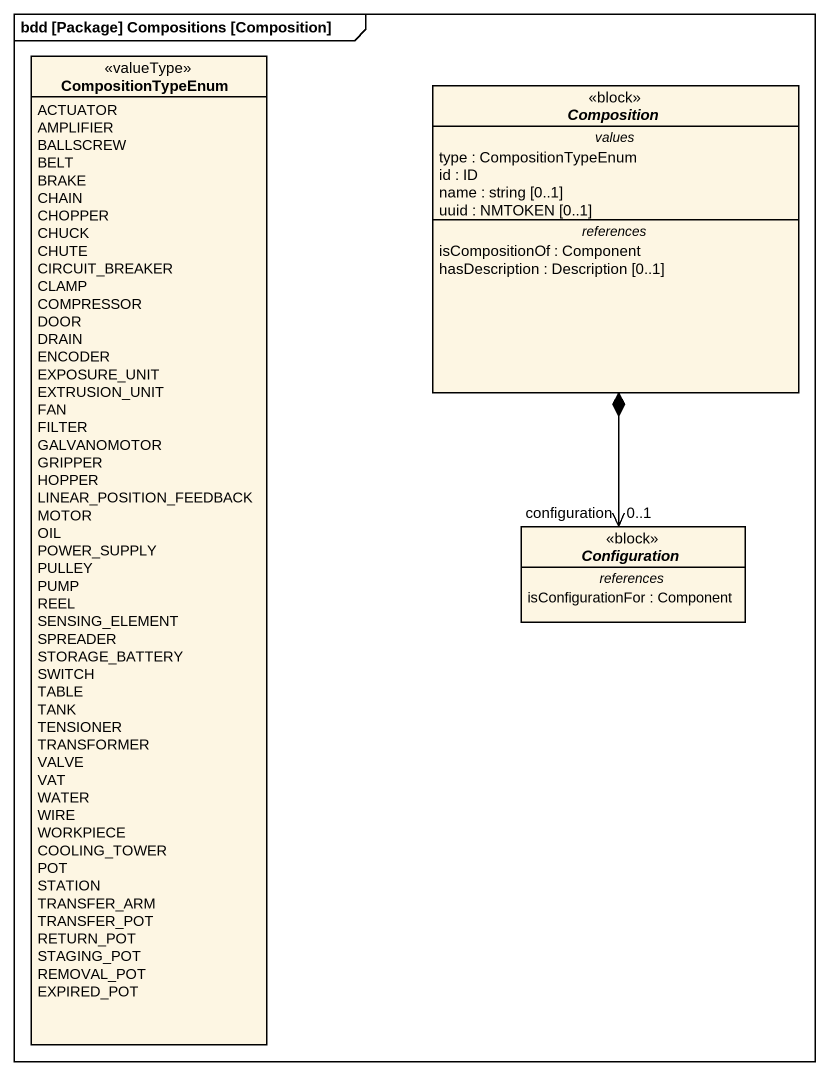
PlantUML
@startuml
mainframe bdd [Package] Compositions [Composition]
hide circle
hide empty members
enum CompositionTypeEnum <<valueType>> {
  ACTUATOR
  AMPLIFIER
  BALLSCREW
  BELT
  BRAKE
  CHAIN
  CHOPPER
  CHUCK
  CHUTE
  CIRCUIT_BREAKER
  CLAMP
  COMPRESSOR
  DOOR
  DRAIN
  ENCODER
  EXPOSURE_UNIT
  EXTRUSION_UNIT
  FAN
  FILTER
  GALVANOMOTOR
  GRIPPER
  HOPPER
  LINEAR_POSITION_FEEDBACK
  MOTOR
  OIL
  POWER_SUPPLY
  PULLEY
  PUMP
  REEL
  SENSING_ELEMENT
  SPREADER
  STORAGE_BATTERY
  SWITCH
  TABLE
  TANK
  TENSIONER
  TRANSFORMER
  VALVE
  VAT
  WATER
  WIRE
  WORKPIECE
  COOLING_TOWER
  POT
  STATION
  TRANSFER_ARM
  TRANSFER_POT
  RETURN_POT
  STAGING_POT
  REMOVAL_POT
  EXPIRED_POT
}
abstract class Composition <<block>> {
  -- values --
  type : CompositionTypeEnum
  id : ID
  name : string [0..1]
  uuid : NMTOKEN [0..1]
  -- references --
  isCompositionOf : Component
  hasDescription : Description [0..1]
}
abstract class Configuration <<block>> {
  -- references --
  isConfigurationFor : Component
}
Composition *--> "configuration\n0..1" Configuration
@enduml
